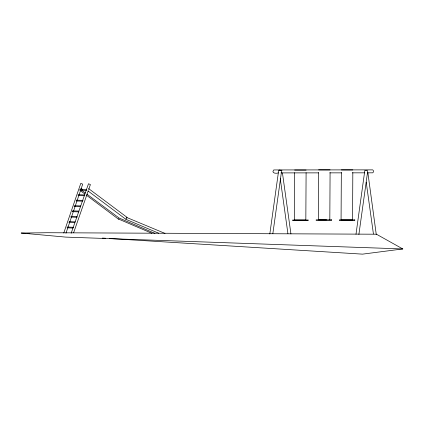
<?xml version="1.0" encoding="UTF-8"?>
<svg xmlns="http://www.w3.org/2000/svg" width="424" height="424" viewBox="0 0 424 424"><rect width="100%" height="100%" fill="white"/><g stroke="black" fill="none" stroke-linecap="round" stroke-linejoin="round"><path stroke-width="0.64" d="M294.601 172.695L294.336 220.035L305.831 220.061L306.096 172.727M318.583 172.489L318.318 219.823L326.623 219.844M329.819 219.855L330.079 172.515M341.331 172.542L341.071 219.881L352.567 219.908L352.826 172.568M269.828 233.926L278.679 170.374L279.437 170.066M272.849 233.656L281.61 170.761L279.792 170.066M358.884 234.477L367.735 170.93L366.299 170.268L364.804 170.543L355.996 234.218M63.764 233.014L80.788 183.359L82.712 184.143L81.011 189.141M65.964 233.205L80.587 190.387M71.174 233.227L88.499 183.756L90.413 184.557L88.685 189.539M73.591 232.818L88.256 190.774M72.398 211.03L72.536 211.64M67.151 227.121L67.156 227.757M80.724 188.823L81.254 188.537L82.828 189.714M118.927 218.832L118.397 219.118L86.364 195.157M376.263 234.467L367.862 172.626M126.357 217.321L165.021 233.428M67.225 227.063L73.585 227.275M279.861 170.268L282.029 170.268M402.8 248.946L65.762 237.106L21.2 233.046L47.382 232.728L376.443 234.212L402.8 248.946L362.536 254.14L109.673 238.516M278.361 172.902C275.743 173.872 270.968 172.997 273.745 169.945L372.68 169.876C373.708 170.316 373.708 172.398 372.675 172.828L367.396 172.833M280.995 172.897L318.594 172.87M329.803 172.859L341.675 172.854M352.227 172.844L364.757 172.833M318.599 169.86L330.095 169.886M341.346 169.913L352.842 169.939M294.616 170.066L306.112 170.093M79.807 189.406L86.618 189.682M86.538 190.482L79.505 190.069M78.106 194.696L84.297 194.945M78.027 195.496L84.837 195.771M76.246 200.144L83.056 200.419M76.166 200.944L82.357 201.193M74.46 205.677L80.655 205.926M74.38 206.477L80.576 206.727M72.7 210.855L78.891 211.11M72.621 211.661L78.811 211.91M70.919 216.245L77.11 216.494M70.84 217.046L77.03 217.3M69.138 221.635L75.329 221.885M74.629 222.664L68.9 222.367M67.315 227.826L72.886 228.054M21.2 233.046L25.822 233.333M27.141 233.412L29.781 233.576M102.407 238.065L105.709 238.267M158.735 233.232L125.891 219.314L87.991 190.938M151.813 233.237L118.291 218.954M154.972 233.417L119.123 218.037L86.894 194.139M74.301 206.456L74.094 206.048M81.609 190.217L85.309 192.962M88.658 188.643L126.993 217.316L126.5 218.731L125.79 219.044M80.587 190.832L84.789 193.975M366.209 182.188L373.422 233.942M282.453 173.003L290.938 233.931M280.253 178.631L287.917 233.661M331.626 219.823L316.166 219.823L316.166 220.453L331.626 220.453L331.626 219.823M354.787 219.881L339.327 219.881L339.327 220.512L354.787 220.512L354.787 219.881M308.094 220.035L292.634 220.035L292.634 220.666L308.094 220.666L308.094 220.035"/></g></svg>
